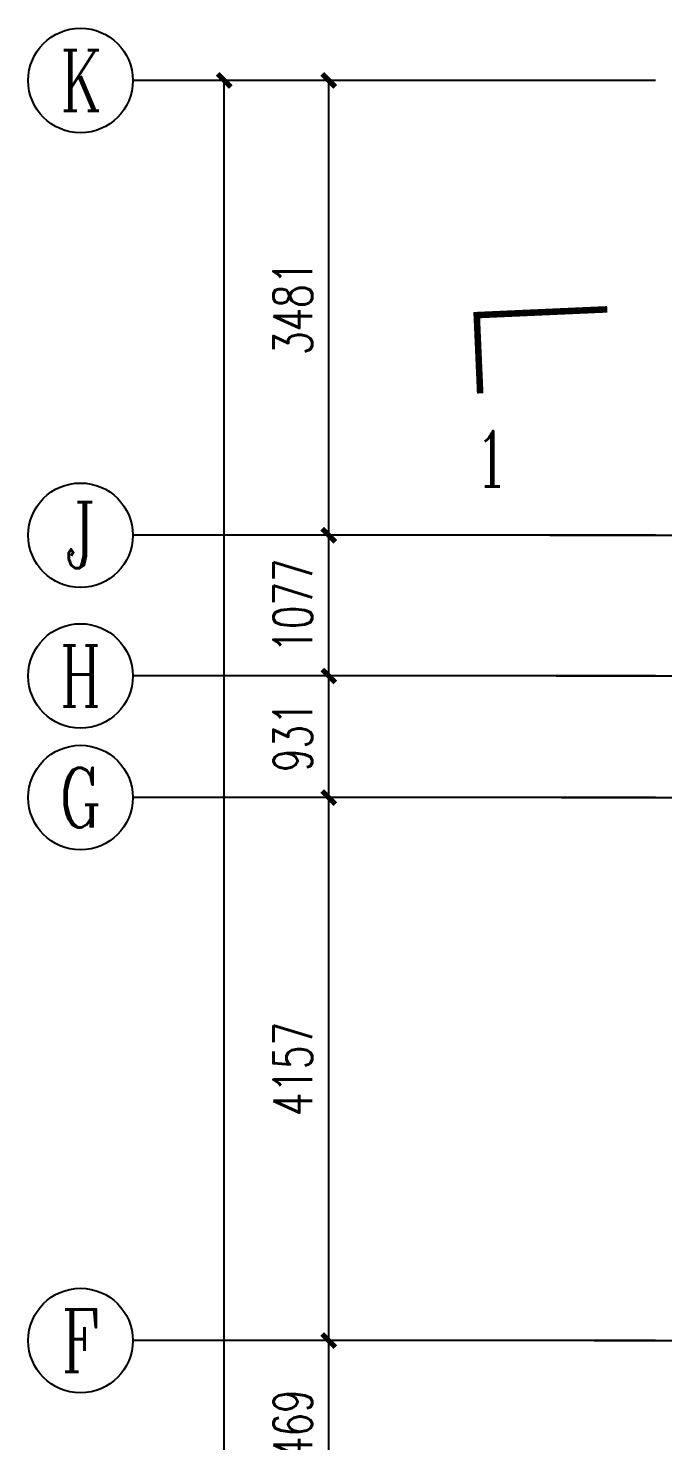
# Model space of a CAD drawing. Extents: x -20250 to 331240, y -699 to 63168.
# Drawn here: x 100229 to 105085, y 46025 to 56838 of the extents above; entities that cross this region are included whole.
import ezdxf
from ezdxf.enums import TextEntityAlignment as Align

# ---------------------------------------------------------------- set-up
doc = ezdxf.new("R2010")
doc.units = 0
doc.header["$LTSCALE"] = 1000
doc.header["$MEASUREMENT"] = 0
for name, color, linetype in [('AXIS', 3, 'Continuous'), ('AXIS_TEXT', 7, 'Continuous'), ('DIM_SYMB', 3, 'Continuous'), ('DOTE', 1, 'Continuous'), ('PUB_TEXT', 7, 'Continuous')]:
    doc.layers.add(name, color=color, linetype=linetype)
doc.styles.add('_TCH_AXIS', font='COMPLEX', dxfattribs={"bigfont": 'GBCBIG'})
doc.styles.add('_TCH_DIM_T3', font='SIMPLEX', dxfattribs={"width": 0.705882, "bigfont": 'GBCBIG'})
doc.styles.add('_TCH_LABEL', font='COMPLEX', dxfattribs={"bigfont": 'GBCBIG'})
doc.styles.add('COMPLEX', font='COMPLEX')
doc.dimstyles.new('_TCH_ARCH&&100', dxfattribs={"dimtxt": 297.5, "dimasz": 100, "dimexe": 250, "dimexo": 300, "dimgap": 126.25, "dimtad": 1, "dimdec": 0, "dimzin": 0, "dimdsep": 46, "dimtxsty": '_TCH_DIM_T3', "dimblk": 'ARCHTICK', "dimcen": 0.09, "dimclrt": 7, "dimazin": 2, "dimtfac": 1, "dimtdec": 0, "dimtix": 1, "dimtmove": 2, "dimatfit": 3, "dimfxl": 1, "dimtolj": 1, "dimtzin": 0, "dimarcsym": 0})

# ---------------------------------------------------------------- blocks, each defined once
blk = doc.blocks.new('_ArchTick')
at = {"color": 0, "linetype": 'ByBlock', "const_width": 0.4}
blk.add_lwpolyline([(-0.5, -0.5), (0.5, 0.5)], dxfattribs=at)
blk = doc.blocks.new('*D181')
at = {"layer": 'AXIS', "color": 0, "lineweight": -2, "transparency": 16777216}
for p, q in [((104729, 46792), (102279, 46792)), ((102529, 45323), (102529, 46792)), ((104729, 45323), (102279, 45323))]:
    blk.add_line(p, q, dxfattribs=at)
at = {"layer": 'Defpoints', "color": 0, "transparency": 16777216}
for p in [(102529, 46792), (105029, 46792), (105029, 45323)]:
    blk.add_point(p, dxfattribs=at)
at = {"layer": 'AXIS', "color": 0, "lineweight": -2, "transparency": 16777216, "xscale": 100, "yscale": 100, "zscale": 100}
for p, rotation in [((102529, 46792), 90), ((102529, 45323), 270)]:
    blk.add_blockref('_ArchTick', p, dxfattribs=dict(at, rotation=rotation))
at = {"layer": 'AXIS', "color": 7, "transparency": 16777216, "insert": (102254, 46057), "char_height": 297.5, "attachment_point": 5, "rotation": 90, "style": '_TCH_DIM_T3'}
blk.add_mtext('\\A1;1469', dxfattribs=at)
blk = doc.blocks.new('*D182')
at = {"layer": 'AXIS', "color": 0, "lineweight": -2, "transparency": 16777216}
for p, q in [((104729, 50948), (102279, 50948)), ((102529, 46792), (102529, 50948)), ((104729, 46792), (102279, 46792))]:
    blk.add_line(p, q, dxfattribs=at)
at = {"layer": 'Defpoints', "color": 0, "transparency": 16777216}
for p in [(102529, 50948), (105029, 50948), (105029, 46792)]:
    blk.add_point(p, dxfattribs=at)
at = {"layer": 'AXIS', "color": 0, "lineweight": -2, "transparency": 16777216, "xscale": 100, "yscale": 100, "zscale": 100}
for p, rotation in [((102529, 50948), 90), ((102529, 46792), 270)]:
    blk.add_blockref('_ArchTick', p, dxfattribs=dict(at, rotation=rotation))
at = {"layer": 'AXIS', "color": 7, "transparency": 16777216, "insert": (102254, 48870), "char_height": 297.5, "attachment_point": 5, "rotation": 90, "style": '_TCH_DIM_T3'}
blk.add_mtext('\\A1;4157', dxfattribs=at)
blk = doc.blocks.new('*D183')
at = {"layer": 'AXIS', "color": 0, "lineweight": -2, "transparency": 16777216}
for p, q in [((104729, 51879), (102279, 51879)), ((102529, 50948), (102529, 51879)), ((104729, 50948), (102279, 50948))]:
    blk.add_line(p, q, dxfattribs=at)
at = {"layer": 'Defpoints', "color": 0, "transparency": 16777216}
for p in [(102529, 51879), (105029, 51879), (105029, 50948)]:
    blk.add_point(p, dxfattribs=at)
at = {"layer": 'AXIS', "color": 0, "lineweight": -2, "transparency": 16777216, "xscale": 100, "yscale": 100, "zscale": 100}
for p, rotation in [((102529, 51879), 90), ((102529, 50948), 270)]:
    blk.add_blockref('_ArchTick', p, dxfattribs=dict(at, rotation=rotation))
at = {"layer": 'AXIS', "color": 7, "transparency": 16777216, "insert": (102254, 51414), "char_height": 297.5, "attachment_point": 5, "rotation": 90, "style": '_TCH_DIM_T3'}
blk.add_mtext('\\A1;931', dxfattribs=at)
blk = doc.blocks.new('*D184')
at = {"layer": 'AXIS', "color": 0, "lineweight": -2, "transparency": 16777216}
for p, q in [((104729, 52956), (102279, 52956)), ((102529, 51879), (102529, 52956)), ((104729, 51879), (102279, 51879))]:
    blk.add_line(p, q, dxfattribs=at)
at = {"layer": 'Defpoints', "color": 0, "transparency": 16777216}
for p in [(102529, 52956), (105029, 52956), (105029, 51879)]:
    blk.add_point(p, dxfattribs=at)
at = {"layer": 'AXIS', "color": 0, "lineweight": -2, "transparency": 16777216, "xscale": 100, "yscale": 100, "zscale": 100}
for p, rotation in [((102529, 52956), 90), ((102529, 51879), 270)]:
    blk.add_blockref('_ArchTick', p, dxfattribs=dict(at, rotation=rotation))
at = {"layer": 'AXIS', "color": 7, "transparency": 16777216, "insert": (102254, 52418), "char_height": 297.5, "attachment_point": 5, "rotation": 90, "style": '_TCH_DIM_T3'}
blk.add_mtext('\\A1;1077', dxfattribs=at)
blk = doc.blocks.new('*D185')
at = {"layer": 'AXIS', "color": 0, "lineweight": -2, "transparency": 16777216}
for p, q in [((104729, 56438), (102279, 56438)), ((102529, 52956), (102529, 56438)), ((104729, 52956), (102279, 52956))]:
    blk.add_line(p, q, dxfattribs=at)
at = {"layer": 'Defpoints', "color": 0, "transparency": 16777216}
for p in [(102529, 56438), (105029, 56438), (105029, 52956)]:
    blk.add_point(p, dxfattribs=at)
at = {"layer": 'AXIS', "color": 0, "lineweight": -2, "transparency": 16777216, "xscale": 100, "yscale": 100, "zscale": 100}
for p, rotation in [((102529, 56438), 90), ((102529, 52956), 270)]:
    blk.add_blockref('_ArchTick', p, dxfattribs=dict(at, rotation=rotation))
at = {"layer": 'AXIS', "color": 7, "transparency": 16777216, "insert": (102254, 54697), "char_height": 297.5, "attachment_point": 5, "rotation": 90, "style": '_TCH_DIM_T3'}
blk.add_mtext('\\A1;3481', dxfattribs=at)
blk = doc.blocks.new('*D186')
at = {"layer": 'AXIS', "color": 0, "lineweight": -2, "transparency": 16777216}
for p, q in [((104729, 56438), (101479, 56438)), ((101729, 34637), (101729, 56438)), ((104729, 34637), (101479, 34637))]:
    blk.add_line(p, q, dxfattribs=at)
at = {"layer": 'Defpoints', "color": 0, "transparency": 16777216}
for p in [(101729, 56438), (105029, 56438), (105029, 34637)]:
    blk.add_point(p, dxfattribs=at)
at = {"layer": 'AXIS', "color": 0, "lineweight": -2, "transparency": 16777216, "xscale": 100, "yscale": 100, "zscale": 100}
for p, rotation in [((101729, 56438), 90), ((101729, 34637), 270)]:
    blk.add_blockref('_ArchTick', p, dxfattribs=dict(at, rotation=rotation))
at = {"layer": 'AXIS', "color": 7, "transparency": 16777216, "insert": (101454, 45537), "char_height": 297.5, "attachment_point": 5, "rotation": 90, "style": '_TCH_DIM_T3'}
blk.add_mtext('\\A1;21801', dxfattribs=at)
blk = doc.blocks.new('_AXISO')
blk.add_circle((0, 0), 0.5)
at = {"layer": 'AXIS_TEXT', "style": 'COMPLEX', "width": 1.041667}
blk.add_attdef('A', text='', height=0.56, dxfattribs=at).set_placement((-0.25, -0.28), (0.25, -0.28), align=Align.FIT)

msp = doc.modelspace()

# ---------------------------------------------------------------- linework, layer by layer
at = {"layer": 'AXIS'}
for p, q in [((105029.2, 56437.5), (101029.2, 56437.5)), ((105029.2, 52956.3), (101029.2, 52956.3)), ((105029.2, 51879.2), (101029.2, 51879.2)), ((105029.2, 50948.3), (101029.2, 50948.3)), ((105029.2, 46791.6), (101029.2, 46791.6))]:
    msp.add_line(p, q, dxfattribs=at)
at = {"layer": 'DIM_SYMB', "const_width": 50}
msp.add_lwpolyline([(104660.5, 54685.6), (103661.5, 54641.5), (103687.9, 54042.1)], dxfattribs=at)
at = {"layer": 'DOTE'}
for p, q in [((104221.5, 52956.3), (116177.8, 52956.3)), ((104269, 51879.2, 0), (116225.3, 51879.2, 0)), ((104310, 50948.3, 0), (116266.4, 50948.3, 0)), ((104558.1, 46791.6, 0), (116514.4, 46791.6, 0))]:
    msp.add_line(p, q, dxfattribs=at)

# ---------------------------------------------------------------- block references
at = {"layer": 'AXIS'}
ref = msp.add_blockref('_AXISO', (100629.2, 56437.5), dxfattribs=dict(at, xscale=800, yscale=800, zscale=800))
ref.add_attrib('A', 'K', dxfattribs={"layer": 'AXIS_TEXT', "height": 465.9, "style": '_TCH_AXIS', "width": 0.736842}).set_placement((100473.9, 56204.6), (100784.5, 56204.6), align=Align.FIT)
ref = msp.add_blockref('_AXISO', (100629.2, 52956.3), dxfattribs=dict(at, xscale=800, yscale=800, zscale=800))
ref.add_attrib('A', 'J', dxfattribs={"layer": 'AXIS_TEXT', "height": 505.6, "style": '_TCH_AXIS', "width": 0.909091}).set_placement((100508.8, 52703.5), (100749.6, 52703.5), align=Align.FIT)
ref = msp.add_blockref('_AXISO', (100629.2, 51879.2), dxfattribs=dict(at, xscale=800, yscale=800, zscale=800))
ref.add_attrib('A', 'H', dxfattribs={"layer": 'AXIS_TEXT', "height": 465.9, "style": '_TCH_AXIS', "width": 0.7}).set_placement((100473.9, 51646.3), (100784.5, 51646.3), align=Align.FIT)
ref = msp.add_blockref('_AXISO', (100629.2, 50948.3), dxfattribs=dict(at, xscale=800, yscale=800, zscale=800))
ref.add_attrib('A', 'G', dxfattribs={"layer": 'AXIS_TEXT', "height": 455.7, "style": '_TCH_AXIS', "width": 0.833333}).set_placement((100466.5, 50720.4), (100792, 50720.4), align=Align.FIT)
ref = msp.add_blockref('_AXISO', (100629.2, 46791.6), dxfattribs=dict(at, xscale=800, yscale=800, zscale=800))
ref.add_attrib('A', 'F', dxfattribs={"layer": 'AXIS_TEXT', "height": 476.1, "style": '_TCH_AXIS', "width": 0.8125}).set_placement((100481.8, 46553.5), (100776.6, 46553.5), align=Align.FIT)

# ---------------------------------------------------------------- texts
at = {"layer": 'PUB_TEXT', "style": '_TCH_LABEL', "width": 0.705882}
msp.add_text('1', height=425, dxfattribs=at).set_placement((103645.7, 53330.1))

# ---------------------------------------------------------------- dimensions: what is measured, and where the dimension line sits
at = {"layer": 'AXIS'}
for p1, p2, distance, picture, middle in [((105029.2, 34636.9), (105029.2, 56437.5), 3300, '*D186', (101454.2, 45537.2)), ((105029.2, 52956.3), (105029.2, 56437.5), 2500, '*D185', (102254.2, 54696.9)), ((105029.2, 51879.2), (105029.2, 52956.3), 2500, '*D184', (102254.2, 52417.8)), ((105029.2, 50948.3), (105029.2, 51879.2), 2500, '*D183', (102254.2, 51413.8)), ((105029.2, 46791.6), (105029.2, 50948.3), 2500, '*D182', (102254.2, 48869.9)), ((105029.2, 45322.7), (105029.2, 46791.6), 2500, '*D181', (102254.2, 46057.1))]:
    dim = msp.add_aligned_dim(p1=p1, p2=p2, distance=distance, dimstyle='_TCH_ARCH&&100', dxfattribs=at)
    dim.commit()
    dim.dimension.update_dxf_attribs({"geometry": picture, "text_midpoint": middle})

doc.saveas('drawing.dxf')
